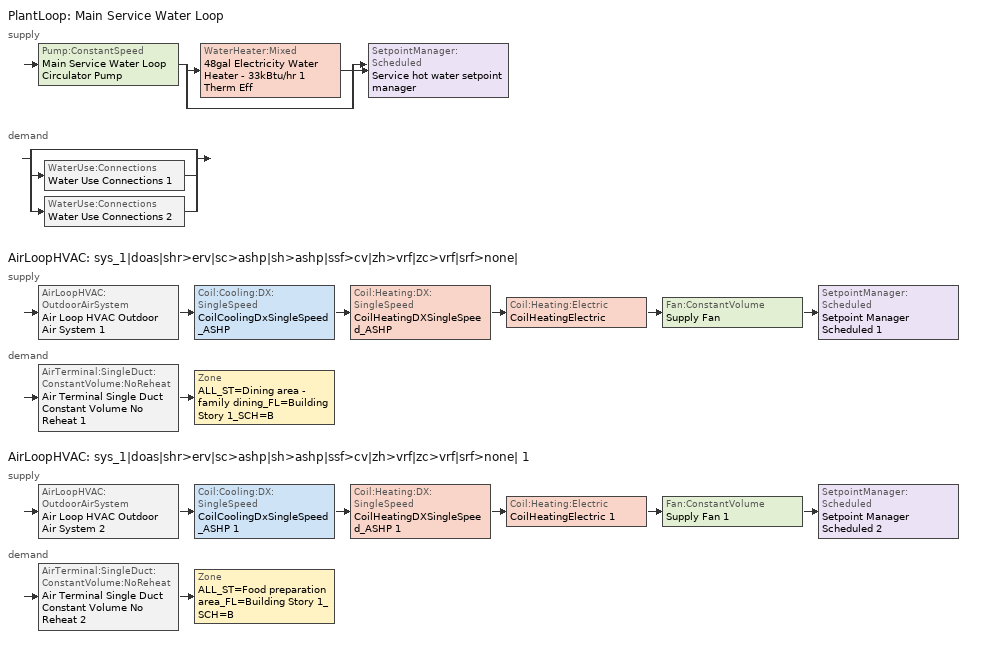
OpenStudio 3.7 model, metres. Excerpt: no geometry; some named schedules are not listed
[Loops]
PlantLoop 'Main Service Water Loop'
 supply: Pump:ConstantSpeed 'Main Service Water Loop Circulator Pump' > split
  | WaterHeater:Mixed '48gal Electricity Water Heater - 33kBtu/hr 1 Therm Eff'
  | bypass
  join > SetpointManager:Scheduled 'Service hot water setpoint manager'
 demand: split
  | bypass
  | WaterUse:Connections 'Water Use Connections 1'
  | WaterUse:Connections 'Water Use Connections 2'
AirLoopHVAC 'sys_1|doas|shr>erv|sc>ashp|sh>ashp|ssf>cv|zh>vrf|zc>vrf|srf>none|'
 supply: AirLoopHVAC:OutdoorAirSystem 'Air Loop HVAC Outdoor Air System 1' > Coil:Cooling:DX:SingleSpeed 'CoilCoolingDxSingleSpeed_ASHP' > Coil:Heating:DX:SingleSpeed 'CoilHeatingDXSingleSpeed_ASHP' > Coil:Heating:Electric 'CoilHeatingElectric' > Fan:ConstantVolume 'Supply Fan' > SetpointManager:Scheduled 'Setpoint Manager Scheduled 1'
 demand: AirTerminal:SingleDuct:ConstantVolume:NoReheat 'Air Terminal Single Duct Constant Volume No Reheat 1' > Zone 'ALL_ST=Dining area - family dining_FL=Building Story 1_SCH=B'
AirLoopHVAC 'sys_1|doas|shr>erv|sc>ashp|sh>ashp|ssf>cv|zh>vrf|zc>vrf|srf>none| 1'
 supply: AirLoopHVAC:OutdoorAirSystem 'Air Loop HVAC Outdoor Air System 2' > Coil:Cooling:DX:SingleSpeed 'CoilCoolingDxSingleSpeed_ASHP 1' > Coil:Heating:DX:SingleSpeed 'CoilHeatingDXSingleSpeed_ASHP 1' > Coil:Heating:Electric 'CoilHeatingElectric 1' > Fan:ConstantVolume 'Supply Fan 1' > SetpointManager:Scheduled 'Setpoint Manager Scheduled 2'
 demand: AirTerminal:SingleDuct:ConstantVolume:NoReheat 'Air Terminal Single Duct Constant Volume No Reheat 2' > Zone 'ALL_ST=Food preparation area_FL=Building Story 1_SCH=B'
[Sizing:Zone] Zone Cooling Design Supply Air Temperature Input Method=TemperatureDifference; Zone Cooling Design Supply Air Temperature {C}=13; Zone Cooling Design Supply Air Temperature Difference {deltaC}=11; Zone Heating Design Supply Air Temperature Input Method=TemperatureDifference; Zone Heating Design Supply Air Temperature {C}=43; Zone Heating Design Supply Air Temperature Difference {deltaC}=21; Zone Cooling Design Supply Air Humidity Ratio {kg-H2O/kg-air}=0.0085; Zone Heating Design Supply Air Humidity Ratio {kg-H2O/kg-air}=0.008; Zone Heating Sizing Factor=1.3; Zone Cooling Sizing Factor=1.1; Cooling Design Air Flow Method=DesignDay; Heating Design Air Flow Method=DesignDay; Account for Dedicated Outdoor Air System=No; Dedicated Outdoor Air System Control Strategy=NeutralSupplyAir; Dedicated Outdoor Air Low Setpoint Temperature for Design {C}=autosize; Dedicated Outdoor Air High Setpoint Temperature for Design {C}=autosize; Zone Load Sizing Method=Sensible Load Only No Latent Load; Zone Latent Cooling Design Supply Air Humidity Ratio Input Method=HumidityRatioDifference; Zone Cooling Design Supply Air Humidity Ratio Difference {kgWater/kgDryAir}=0.005; Zone Latent Heating Design Supply Air Humidity Ratio Input Method=HumidityRatioDifference; Zone Humidification Design Supply Air Humidity Ratio Difference {kgWater/kgDryAir}=0.005
ALL_ST=Dining area - family dining_FL=Building Story 1_SCH=B; ALL_ST=Food preparation area_FL=Building Story 1_SCH=B
[Zone equipment]
ALL_ST=Dining area - family dining_FL=Building Story 1_SCH=B: Air Terminal Single Duct Constant Volume No Reheat 1, ZoneHVACTerminalUnitVariableRefrigerantFlow, ZoneHVACBaseboardConvectiveElectric
ALL_ST=Food preparation area_FL=Building Story 1_SCH=B: Air Terminal Single Duct Constant Volume No Reheat 2, ZoneHVACTerminalUnitVariableRefrigerantFlow 1, ZoneHVACBaseboardConvectiveElectric 1
[PlantLoop]
Main Service Water Loop: Glycol Concentration=0; Maximum Loop Temperature {C}=60; Minimum Loop Temperature {C}=10; Plant Loop Volume {m3}=Autocalculate; Load Distribution Scheme=Optimal
[Sizing:Plant]
Main Service Water Loop: Loop Type=Heating; Design Loop Exit Temperature {C}=60; Loop Design Temperature Difference {deltaC}=5; Sizing Option=NonCoincident; Zone Timesteps in Averaging Window=1; Coincident Sizing Factor Mode=None
[SetpointManager:Scheduled] Control Variable=Temperature
Name | Schedule | Setpoint Node or NodeList
Service hot water setpoint manager | Service Water Loop Temp - 140F | Main Service Water Loop Supply Outlet Node
Setpoint Manager Scheduled 1 | Schedule Ruleset 9 | sys_1|doas|shr>erv|sc>ashp|sh>ashp|ssf>cv|zh>vrf|zc>vrf|srf>none| Supply Outlet Node
Setpoint Manager Scheduled 2 | Schedule Ruleset 10 | sys_1|doas|shr>erv|sc>ashp|sh>ashp|ssf>cv|zh>vrf|zc>vrf|srf>none| 1 Supply Outlet Node
[Pump:ConstantSpeed]
Main Service Water Loop Circulator Pump: Rated Flow Rate {m3/s}=autosize; Rated Pump Head {Pa}=287937; Rated Power Consumption {W}=autosize; Motor Efficiency=0.7; Fraction of Motor Inefficiencies to Fluid Stream=0; Pump Control Type=Intermittent; Design Power Sizing Method=PowerPerFlowPerPressure; Design Electric Power per Unit Flow Rate {W/(m3/s)}=348701.1; Design Shaft Power per Unit Flow Rate per Unit Head {W-s/m3-Pa}=1.28205
[WaterHeater:Mixed]
48gal Electricity Water Heater - 33kBtu/hr 1 Therm Eff: Tank Volume {m3}=0.18232; Setpoint Temperature Schedule=Service Water Loop Temp - 140F; Deadband Temperature Difference {deltaC}=2; Maximum Temperature Limit {C}=60; Heater Control Type=Cycle; Heater Maximum Capacity {W}=9526.21; Heater Fuel Type=Electricity; Heater Thermal Efficiency=1; Off Cycle Parasitic Fuel Consumption Rate {W}=31.1488; Off Cycle Parasitic Fuel Type=Electricity; Off Cycle Parasitic Heat Fraction to Tank=0.8; On Cycle Parasitic Fuel Consumption Rate {W}=31.1488; On Cycle Parasitic Fuel Type=Electricity; On Cycle Parasitic Heat Fraction to Tank=0; Ambient Temperature Indicator=Schedule; Ambient Temperature Schedule=Water Heater Ambient Temp Schedule 70.0F; Off Cycle Loss Coefficient to Ambient Temperature {W/K}=1.96622; On Cycle Loss Coefficient to Ambient Temperature {W/K}=1.96622; Use Side Effectiveness=1; Source Side Effectiveness=1; Use Side Design Flow Rate {m3/s}=autosize; Source Side Design Flow Rate {m3/s}=autosize; Indirect Water Heating Recovery Time {hr}=1.5; Source Side Flow Control Mode=IndirectHeatPrimarySetpoint
[WaterHeater:Sizing]
48gal Electricity Water Heater - 33kBtu/hr 1 Therm Eff: Design Mode=PeakDraw; Time Storage Can Meet Peak Draw {hr}=0.538503; Time for Tank Recovery {hr}=0; Nominal Tank Volume for Autosizing Plant Connections {m3}=1
[WaterUse:Connections] Drain Water Heat Exchanger Type=None; Drain Water Heat Exchanger Destination=Plant
Name | Water Use Equipment Name 1
Water Use Connections 1 | Dining Service Water Use 0.38gal/min
Water Use Connections 2 | Kitchen Service Water Use 0.07gal/min
[WaterUse:Equipment:Definition]
Name | Peak Flow Rate {m3/s} | Target Temperature Schedule | Sensible Fraction Schedule | Latent Fraction Schedule
Dining Service Water Use Def 0.38gal/min | 2.36933e-05 | Schedule Ruleset 5 | Schedule Ruleset 3 | Schedule Ruleset 4
Kitchen Service Water Use Def 0.07gal/min | 4.44248e-06 | Schedule Ruleset 8 | Schedule Ruleset 6 | Schedule Ruleset 7
[WaterUse:Equipment] Flow Rate Fraction Schedule=NECB-B-Service Water Heating
Name | Water Use Equipment Definition | Space
Dining Service Water Use 0.38gal/min | Dining Service Water Use Def 0.38gal/min | Dining
Kitchen Service Water Use 0.07gal/min | Kitchen Service Water Use Def 0.07gal/min | Kitchen
[AirLoopHVAC] Design Supply Air Flow Rate {m3/s}=autosize; Design Return Air Flow Fraction of Supply Air Flow=1
Name | Availability Schedule
sys_1|doas|shr>erv|sc>ashp|sh>ashp|ssf>cv|zh>vrf|zc>vrf|srf>none| | sys_1|doas|shr>none|sc>ashp|sh>ashp|ssf>cv|zh>vrf|zc>vrf|srf>none| Occ Sch
sys_1|doas|shr>erv|sc>ashp|sh>ashp|ssf>cv|zh>vrf|zc>vrf|srf>none| 1 | sys_1|doas|shr>none|sc>ashp|sh>ashp|ssf>cv|zh>vrf|zc>vrf|srf>none| 1 Occ Sch
[Sizing:System] Type of Load to Size On=VentilationRequirement; Central Heating Maximum System Air Flow Ratio=1; Preheat Design Temperature {C}=7; Preheat Design Humidity Ratio {kg-H2O/kg-Air}=0.008; Precool Design Temperature {C}=13; Precool Design Humidity Ratio {kg-H2O/kg-Air}=0.008; Central Cooling Design Supply Air Temperature {C}=13; Central Heating Design Supply Air Temperature {C}=22; Sizing Option=NonCoincident; 100% Outdoor Air in Cooling=Yes; 100% Outdoor Air in Heating=Yes; Central Cooling Design Supply Air Humidity Ratio {kg-H2O/kg-Air}=0.0085; Central Heating Design Supply Air Humidity Ratio {kg-H2O/kg-Air}=0.008; Cooling Design Air Flow Method=DesignDay; Cooling Design Air Flow Rate {m3/s}=0; Heating Design Air Flow Method=DesignDay; Heating Design Air Flow Rate {m3/s}=0; System Outdoor Air Method=ZoneSum; Zone Maximum Outdoor Air Fraction=1; Cooling Supply Air Flow Rate Per Floor Area {m3/s-m2}=0.00996765; Cooling Fraction of Autosized Cooling Supply Air Flow Rate=1; Cooling Supply Air Flow Rate Per Unit Cooling Capacity {m3/s-W}=3.94755e-05; Heating Supply Air Flow Rate Per Floor Area {m3/s-m2}=0.00996765; Heating Fraction of Autosized Heating Supply Air Flow Rate=1; Heating Fraction of Autosized Cooling Supply Air Flow Rate=1; Heating Supply Air Flow Rate Per Unit Heating Capacity {m3/s-W}=3.15882e-05; Cooling Design Capacity Method=CoolingDesignCapacity; Cooling Design Capacity {W}=autosize; Cooling Design Capacity Per Floor Area {W/m2}=234.7; Fraction of Autosized Cooling Design Capacity=1; Heating Design Capacity Method=HeatingDesignCapacity; Heating Design Capacity {W}=autosize; Heating Design Capacity Per Floor Area {W/m2}=157; Fraction of Autosized Heating Design Capacity=1; Central Cooling Capacity Control Method=OnOff; Occupant Diversity=autosize
sys_1|doas|shr>erv|sc>ashp|sh>ashp|ssf>cv|zh>vrf|zc>vrf|srf>none|; sys_1|doas|shr>erv|sc>ashp|sh>ashp|ssf>cv|zh>vrf|zc>vrf|srf>none| 1
[Fan:ConstantVolume] Availability Schedule=Always On Discrete; Fan Total Efficiency=0.39975; Pressure Rise {Pa}=640; Maximum Flow Rate {m3/s}=AutoSize; Motor Efficiency=0.615
Supply Fan; Supply Fan 1
[Coil:Heating:DX:SingleSpeed] Availability Schedule=Always On Discrete; Rated Air Flow Rate {m3/s}=Autosize; Rated Supply Fan Power Per Volume Flow Rate 2017 {W/(m3/s)}=773.3; Rated Supply Fan Power Per Volume Flow Rate 2023 {W/(m3/s)}=934.4; Total Heating Capacity Function of Temperature Curve=DXHEAT-NECB2011-REF-CAPFT; Total Heating Capacity Function of Flow Fraction Curve=DXHEAT-NECB2011-REF-CAPFFLOW; Energy Input Ratio Function of Temperature Curve=DXHEAT-NECB2011-REF-EIRFT; Energy Input Ratio Function of Flow Fraction Curve=DXHEAT-NECB2011-REF-EIRFFLOW; Part Load Fraction Correlation Curve=DXHEAT-NECB2011-REF-PLFFPLR; Defrost Energy Input Ratio Function of Temperature Curve=DXHEAT-NECB2011-REF-Defrost-EIRFT; Crankcase Heater Capacity {W}=1e-06; Defrost Strategy=ReverseCycle; Defrost Control=OnDemand; Defrost Time Period Fraction=0.166667; Resistive Defrost Heater Capacity {W}=2000
Name | Rated Total Heating Capacity {W} | Rated COP {W/W}
CoilHeatingDXSingleSpeed_ASHP | 35152.5 | 3.3002
CoilHeatingDXSingleSpeed_ASHP 1 | 5048.49 | 3.10038
[Coil:Heating:Electric] Availability Schedule=Always On Discrete
CoilHeatingElectric; CoilHeatingElectric 1
[Coil:Cooling:DX:SingleSpeed] Availability Schedule=Always On Discrete; Rated Sensible Heat Ratio=autosize; Rated Air Flow Rate {m3/s}=autosize; Rated Evaporator Fan Power Per Volume Flow Rate 2017 {W/(m3/s)}=773.3; Rated Evaporator Fan Power Per Volume Flow Rate 2023 {W/(m3/s)}=934.4; Total Cooling Capacity Function of Temperature Curve=DXCOOL-NECB2011-REF-CAPFT; Total Cooling Capacity Function of Flow Fraction Curve=DXCOOL-NECB2011-REF-CAPFFLOW; Energy Input Ratio Function of Temperature Curve=DXCOOL-NECB2011-REF-COOLEIRFT; Energy Input Ratio Function of Flow Fraction Curve=DXCOOL-NECB2011-REF-COOLEIRFFLOW; Part Load Fraction Correlation Curve=DXCOOL-NECB2011-REF-COOLPLFFPLR; Minimum Outdoor Dry-Bulb Temperature for Compressor Operation {C}=-25; Nominal Time for Condensate Removal to Begin {s}=0; Ratio of Initial Moisture Evaporation Rate and Steady State Latent Capacity=0; Maximum Cycling Rate {cycles/hr}=0; Latent Capacity Time Constant {s}=0; Condenser Type=AirCooled; Evaporative Condenser Effectiveness=0.9; Evaporative Condenser Air Flow Rate {m3/s}=autosize; Evaporative Condenser Pump Rated Power Consumption {W}=autosize; Crankcase Heater Capacity {W}=1e-06; Maximum Outdoor Dry-Bulb Temperature for Crankcase Heater Operation {C}=10; Basin Heater Capacity {W/K}=0; Basin Heater Setpoint Temperature {C}=2
Name | Rated Total Cooling Capacity {W} | Rated COP {W/W}
CoilCoolingDxSingleSpeed_ASHP | 35152.5 | 3.79975
CoilCoolingDxSingleSpeed_ASHP 1 | 5048.49 | 3.46672
[Controller:OutdoorAir] Minimum Outdoor Air Flow Rate {m3/s}=autosize; Maximum Outdoor Air Flow Rate {m3/s}=Autosize; Economizer Control Type=NoEconomizer; Economizer Control Action Type=ModulateFlow; Economizer Maximum Limit Dry-Bulb Temperature {C}=28; Economizer Maximum Limit Enthalpy {J/kg}=64000; Economizer Minimum Limit Dry-Bulb Temperature {C}=-100; Lockout Type=NoLockout; Minimum Limit Type=FixedMinimum; High Humidity Control=No; Heat Recovery Bypass Control Type=BypassWhenWithinEconomizerLimits; Economizer Operation Staging=InterlockedWithMechanicalCooling
Name | Minimum Outdoor Air Schedule | Controller Mechanical Ventilation
Controller Outdoor Air 1 | sys_1|doas|shr>none|sc>ashp|sh>ashp|ssf>cv|zh>vrf|zc>vrf|srf>none| Occ Sch | Controller Mechanical Ventilation 1
Controller Outdoor Air 2 | sys_1|doas|shr>none|sc>ashp|sh>ashp|ssf>cv|zh>vrf|zc>vrf|srf>none| 1 Occ Sch | Controller Mechanical Ventilation 2
[Controller:MechanicalVentilation] Availability Schedule=Always On Discrete
Controller Mechanical Ventilation 1; Controller Mechanical Ventilation 2
[AirLoopHVAC:OutdoorAirSystem]
Name | Controller
Air Loop HVAC Outdoor Air System 1 | Controller Outdoor Air 1
Air Loop HVAC Outdoor Air System 2 | Controller Outdoor Air 2
[AirTerminal:SingleDuct:ConstantVolume:NoReheat] Availability Schedule=Always On Discrete; Maximum Air Flow Rate {m3/s}=AutoSize
Air Terminal Single Duct Constant Volume No Reheat 1; Air Terminal Single Duct Constant Volume No Reheat 2
[Coil:Cooling:DX:VariableRefrigerantFlow] Availability Schedule=Always On Discrete; Rated Total Cooling Capacity {W}=autosize; Rated Sensible Heat Ratio=autosize; Rated Air Flow Rate {m3/s}=autosize
Name | Cooling Capacity Ratio Modifier Function of Temperature Curve | Cooling Capacity Modifier Curve Function of Flow Fraction
CoilCoolingDXVariableRefrigerantFlow | VRFTUCoolCapFT | VRFACCoolCapFFF
CoilCoolingDXVariableRefrigerantFlow 1 | VRFTUCoolCapFT 1 | VRFACCoolCapFFF 1
[Coil:Heating:DX:VariableRefrigerantFlow] Availability Schedule=Always On Discrete; Rated Total Heating Capacity {W}=autosize; Rated Air Flow Rate {m3/s}=autosize
Name | Heating Capacity Ratio Modifier Function of Temperature Curve | Heating Capacity Modifier Function of Flow Fraction Curve
CoilHeatingDXVariableRefrigerantFlow | Coil Heating DX Variable Refrigerant Flow 1 VRFTUHeatCAPFT | Coil Heating DX Variable Refrigerant Flow 1 VRFACCoolCapFFF
CoilHeatingDXVariableRefrigerantFlow 1 | Coil Heating DX Variable Refrigerant Flow 1 VRFTUHeatCAPFT 1 | Coil Heating DX Variable Refrigerant Flow 1 VRFACCoolCapFFF 1
[Fan:OnOff] Availability Schedule=Always On Discrete; Fan Total Efficiency=0.39975; Pressure Rise {Pa}=36.8769; Maximum Flow Rate {m3/s}=autosize; Motor Efficiency=0.615; Motor In Airstream Fraction=1
Name | Fan Power Ratio Function of Speed Ratio Curve | Fan Efficiency Ratio Function of Speed Ratio Curve
FanOnOff | Fan On Off Power Curve | Fan On Off Efficiency Curve
FanOnOff 1 | Fan On Off Power Curve 1 | Fan On Off Efficiency Curve 1
[ZoneHVAC:TerminalUnit:VariableRefrigerantFlow] Terminal Unit Availability schedule=Always On Discrete; Supply Air Flow Rate During Cooling Operation {m3/s}=autosize; Supply Air Flow Rate When No Cooling is Needed {m3/s}=autosize; Supply Air Flow Rate During Heating Operation {m3/s}=autosize; Supply Air Flow Rate When No Heating is Needed {m3/s}=autosize; Outdoor Air Flow Rate During Cooling Operation {m3/s}=1e-06; Outdoor Air Flow Rate During Heating Operation {m3/s}=1e-06; Outdoor Air Flow Rate When No Cooling or Heating is Needed {m3/s}=1e-06; Supply Air Fan Operating Mode Schedule=Always Off Discrete; Supply Air Fan Placement=DrawThrough; Zone Terminal Unit On Parasitic Electric Energy Use {W}=1e-06; Zone Terminal Unit Off Parasitic Electric Energy Use {W}=1e-06; Rated Total Heating Capacity Sizing Ratio {W/W}=1; Maximum Supply Air Temperature from Supplemental Heater {C}=Autosize; Maximum Outdoor Dry-Bulb Temperature for Supplemental Heater Operation {C}=21
Name | Supply Air Fan | Cooling Coil | Heating Coil
ZoneHVACTerminalUnitVariableRefrigerantFlow | FanOnOff | CoilCoolingDXVariableRefrigerantFlow | CoilHeatingDXVariableRefrigerantFlow
ZoneHVACTerminalUnitVariableRefrigerantFlow 1 | FanOnOff 1 | CoilCoolingDXVariableRefrigerantFlow 1 | CoilHeatingDXVariableRefrigerantFlow 1
[ZoneHVAC:Baseboard:Convective:Electric] Availability Schedule=Always On Discrete; Nominal Capacity {W}=autosize; Efficiency=1
ZoneHVACBaseboardConvectiveElectric; ZoneHVACBaseboardConvectiveElectric 1
[Schedule:Ruleset]
Service Water Loop Temp - 140F: Default Day Schedule=Service Water Loop Temp - 140F Default
Water Heater Ambient Temp Schedule 70.0F: Default Day Schedule=Water Heater Ambient Temp Schedule 70.0F Default
Schedule Ruleset 3: Default Day Schedule=Schedule Day 5
Schedule Ruleset 4: Default Day Schedule=Schedule Day 6
Schedule Ruleset 5: Default Day Schedule=Schedule Day 7
NECB-B-Service Water Heating: Default Day Schedule=NECB-B-Service Water Heating Default
Schedule Ruleset 6: Default Day Schedule=Schedule Day 8
Schedule Ruleset 7: Default Day Schedule=Schedule Day 9
Schedule Ruleset 8: Default Day Schedule=Schedule Day 10
Schedule Ruleset 9: Default Day Schedule=Schedule Day 11
Schedule Ruleset 10: Default Day Schedule=Schedule Day 12
sys_1|doas|shr>none|sc>ashp|sh>ashp|ssf>cv|zh>vrf|zc>vrf|srf>none| Occ Sch: Default Day Schedule=sys_1|doas|shr>none|sc>ashp|sh>ashp|ssf>cv|zh>vrf|zc>vrf|srf>none| Occ Sch Default; Summer Design Day Schedule=sys_1|doas|shr>none|sc>ashp|sh>ashp|ssf>cv|zh>vrf|zc>vrf|srf>none| Occ Sch Summer Design Day; Winter Design Day Schedule=sys_1|doas|shr>none|sc>ashp|sh>ashp|ssf>cv|zh>vrf|zc>vrf|srf>none| Occ Sch Winter Design Day
sys_1|doas|shr>none|sc>ashp|sh>ashp|ssf>cv|zh>vrf|zc>vrf|srf>none| 1 Occ Sch: Default Day Schedule=sys_1|doas|shr>none|sc>ashp|sh>ashp|ssf>cv|zh>vrf|zc>vrf|srf>none| 1 Occ Sch Default; Summer Design Day Schedule=sys_1|doas|shr>none|sc>ashp|sh>ashp|ssf>cv|zh>vrf|zc>vrf|srf>none| 1 Occ Sch Summer Design Day; Winter Design Day Schedule=sys_1|doas|shr>none|sc>ashp|sh>ashp|ssf>cv|zh>vrf|zc>vrf|srf>none| 1 Occ Sch Winter Design Day
[Schedule:Day]
Service Water Loop Temp - 140F Default; Schedule Day 7; Schedule Day 10: 24, 0, 60
Water Heater Ambient Temp Schedule 70.0F Default: 24, 0, 21.1111
Schedule Day 5: 24, 0, 0.2
Schedule Day 6: 24, 0, 0.05
NECB-B-Service Water Heating Default; NECB-B-Service Water Heating Default|Wkdy Day: No, 1, 0, 0.6, 2, 0, 0.5, 9, 0, 0.05, 11, 0, 0.7, 12, 0, 0.4, 13, 0, 0.5, 15, 0, 0.6, 16, 0, 0.4, 18, 0, 0.3, 19, 0, 0.4, 20, 0, 0.5, 22, 0, 0.8, 24, 0, 0.9
NECB-B-Service Water Heating Sat Day: No, 1, 0, 0.7, 2, 0, 0.6, 9, 0, 0.05, 11, 0, 0.7, 12, 0, 0.4, 13, 0, 0.5, 15, 0, 0.6, 16, 0, 0.4, 18, 0, 0.3, 19, 0, 0.4, 20, 0, 0.5, 22, 0, 0.8, 24, 0, 0.9
NECB-B-Service Water Heating Sun|Hol Day: No, 1, 0, 0.5, 2, 0, 0.6, 9, 0, 0.05, 11, 0, 0.7, 12, 0, 0.4, 13, 0, 0.5, 15, 0, 0.6, 16, 0, 0.4, 18, 0, 0.3, 19, 0, 0.4, 20, 0, 0.5, 22, 0, 0.8, 24, 0, 0.5
Schedule Day 11; Schedule Day 12: 24, 0, 20
sys_1|doas|shr>none|sc>ashp|sh>ashp|ssf>cv|zh>vrf|zc>vrf|srf>none| Occ Sch Default; sys_1|doas|shr>none|sc>ashp|sh>ashp|ssf>cv|zh>vrf|zc>vrf|srf>none| 1 Occ Sch Default: 1, 0, 1, 10, 0, 0, 24, 0, 1
sys_1|doas|shr>none|sc>ashp|sh>ashp|ssf>cv|zh>vrf|zc>vrf|srf>none| Occ Sch Winter Design Day; sys_1|doas|shr>none|sc>ashp|sh>ashp|ssf>cv|zh>vrf|zc>vrf|srf>none| Occ Sch Summer Design Day; sys_1|doas|shr>none|sc>ashp|sh>ashp|ssf>cv|zh>vrf|zc>vrf|srf>none| 1 Occ Sch Winter Design Day; sys_1|doas|shr>none|sc>ashp|sh>ashp|ssf>cv|zh>vrf|zc>vrf|srf>none| 1 Occ Sch Summer Design Day: 24, 0, 1
[Schedule:Rule] Date Specification Type=DateRange; Start Month=1; End Month=12
Name | Schedule Ruleset | Rule Order | Day Schedule | Apply Monday | Apply Tuesday | Apply Wednesday | Apply Thursday | Apply Friday | Start Day | End Day | Apply Saturday | Apply Sunday
Schedule Rule 20 | NECB-B-Service Water Heating | 2 | NECB-B-Service Water Heating Default|Wkdy Day | Yes | Yes | Yes | Yes | Yes | 1 | 31
Schedule Rule 21 | NECB-B-Service Water Heating | 1 | NECB-B-Service Water Heating Sat Day |  |  |  |  |  | 1 | 31 | Yes
Schedule Rule 22 | NECB-B-Service Water Heating | 0 | NECB-B-Service Water Heating Sun|Hol Day |  |  |  |  |  | 1 | 31 |  | Yes
Schedule Rule 23 | sys_1|doas|shr>none|sc>ashp|sh>ashp|ssf>cv|zh>vrf|zc>vrf|srf>none| Occ Sch | 1 | Schedule Day 13 |  |  |  |  |  | 1 | 31 |  | Yes
Schedule Rule 24 | sys_1|doas|shr>none|sc>ashp|sh>ashp|ssf>cv|zh>vrf|zc>vrf|srf>none| Occ Sch | 0 | Schedule Day 14 |  |  |  |  |  | 7 | 30 | Yes
Schedule Rule 25 | sys_1|doas|shr>none|sc>ashp|sh>ashp|ssf>cv|zh>vrf|zc>vrf|srf>none| 1 Occ Sch | 1 | Schedule Day 15 |  |  |  |  |  | 1 | 31 |  | Yes
Schedule Rule 26 | sys_1|doas|shr>none|sc>ashp|sh>ashp|ssf>cv|zh>vrf|zc>vrf|srf>none| 1 Occ Sch | 0 | Schedule Day 16 |  |  |  |  |  | 7 | 30 | Yes
[Schedule:Constant]
Name | Value
Always On Discrete | 1
Always Off Discrete | 0
[Curve:Biquadratic]
Name | Coefficient1 Constant | Coefficient2 x | Coefficient3 x**2 | Coefficient4 y | Coefficient5 y**2 | Coefficient6 x*y | Minimum Value of x | Maximum Value of x | Minimum Value of y | Maximum Value of y | Minimum Curve Output | Maximum Curve Output
DXCOOL-NECB2011-REF-CAPFT | 0.867905 | 0.0142459 | 0.00055436 | -0.0075575 | 3.3e-05 | -0.0001918 | 13 | 24 | 24 | 46
DXCOOL-NECB2011-REF-COOLEIRFT | 0.114171 | 0.0281822 | -0.0004199 | 0.0214108 | 0.000161028 | -0.000679104 | 13 | 24 | 24 | 46
DXHEAT-NECB2011-REF-Defrost-EIRFT | 1 | 0 | 0 | 0 | 0 | 0 | 12.77778 | 23.88889 | 21.11111 | 46.11111 | 0 | 1
VRFTUCoolCapFT; VRFTUCoolCapFT 1 | 0.0585884 | 0.0587397 | -0.000210275 | 0.010937 | -0.000121955 | -0.000524662 | 15 | 23.89 | 20 | 43.33 | 0.8083 | 1.2583
Coil Heating DX Variable Refrigerant Flow 1 VRFTUHeatCAPFT; Coil Heating DX Variable Refrigerant Flow 1 VRFTUHeatCAPFT 1 | 0.375444 | 0.0668191 | -0.00194171 | 0.0442618 | -0.000400958 | -0.00148198 | 21.11 | 27.22 | -15 | 18.33 | 0.6074 | 1
[Curve:Cubic]
Name | Coefficient1 Constant | Coefficient2 x | Coefficient3 x**2 | Coefficient4 x**3 | Minimum Value of x | Maximum Value of x
DXCOOL-NECB2011-REF-COOLPLFFPLR | 0.0277 | 4.9151 | -8.184 | 4.2702 | 0.7 | 1
DXHEAT-NECB2011-REF-CAPFT | 0.729009 | 0.0319275 | 0.000136404 | -8.748e-06 | -20 | 20
DXHEAT-NECB2011-REF-CAPFFLOW | 0.84 | 0.16 | 0 | 0 | 0.5 | 1.5
DXHEAT-NECB2011-REF-EIRFT | 1.2183 | -0.03612 | 0.00142 | -2.68e-05 | -20 | 20
DXHEAT-NECB2011-REF-PLFFPLR | 0.3696 | 2.3362 | -2.9577 | 1.2596 | 0.7 | 1
Fan On Off Efficiency Curve; Fan On Off Efficiency Curve 1 | 1 | 0 | 0 | 0 | 0 | 1
[Curve:Quadratic]
Name | Coefficient1 Constant | Coefficient2 x | Coefficient3 x**2 | Minimum Value of x | Maximum Value of x
DXCOOL-NECB2011-REF-CAPFFLOW; VRFACCoolCapFFF; Coil Heating DX Variable Refrigerant Flow 1 VRFACCoolCapFFF; VRFACCoolCapFFF 1; Coil Heating DX Variable Refrigerant Flow 1 VRFACCoolCapFFF 1 | 0.8 | 0.2 | 0 | 0.5 | 1.5
DXCOOL-NECB2011-REF-COOLEIRFFLOW | 1.1552 | -0.1808 | 0.0256 | 0.5 | 1.5
DXHEAT-NECB2011-REF-EIRFFLOW | 1.3824 | -0.4336 | 0.0512 | 0 | 1
[Curve:Exponent] Coefficient1 Constant=1; Coefficient2 Constant=0; Coefficient3 Constant=0; Minimum Value of x=0; Maximum Value of x=1
Fan On Off Power Curve; Fan On Off Power Curve 1
